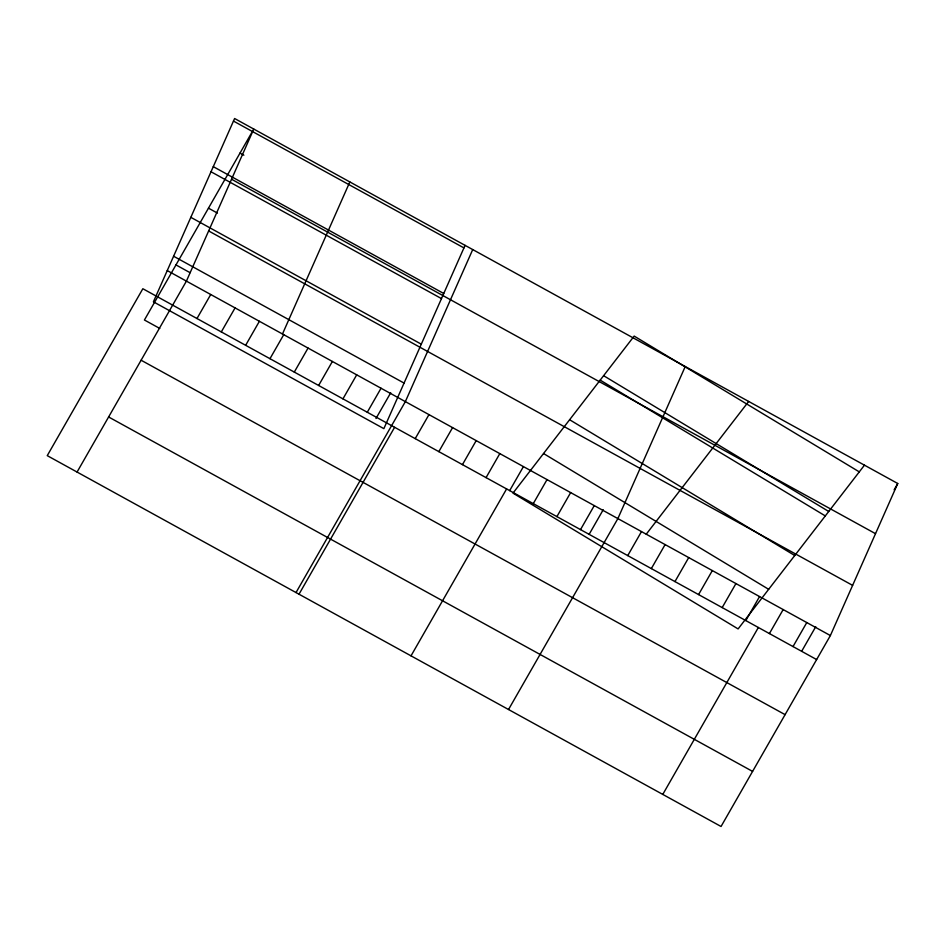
<?xml version="1.0" encoding="UTF-8"?>
<svg xmlns="http://www.w3.org/2000/svg" width="945" height="945" viewBox="0 0 945 945"><rect width="100%" height="100%" fill="white"/><g stroke="black" fill="none" stroke-linecap="round" stroke-linejoin="round"><path stroke-width="1.42" d="M282.472 333.998L349.839 181.936M465.07 245.357L383.871 428.652L153.409 301.809L234.608 118.515L897.75 483.497L830.383 635.548L721.047 826.485L47.25 455.644L142.849 288.733L816.634 659.563M472.724 249.574L405.358 401.625L296.021 592.562M685.243 366.53L617.876 518.592L508.528 709.518M77.065 472.051L186.413 281.126L253.768 129.063L144.42 320.001L159.788 328.458M196.985 318.524L210.735 294.509M221.307 331.919L235.069 307.905M245.641 345.303L259.391 321.288M269.975 358.698L283.724 334.684M294.297 372.082L308.046 348.067M318.63 385.477L332.38 361.462M342.952 398.861L356.702 374.846M367.286 412.256L381.036 388.241M375.992 418.47L390.722 392.766M299.01 594.204L394.608 427.294M415.221 438.634L428.971 414.619M438.834 451.639L452.584 427.612M462.448 464.633L476.197 440.618M486.061 477.627L499.81 453.612M411.016 655.854L506.603 488.931M509.674 490.62L523.424 466.606M533.287 503.614L547.037 479.599M556.9 516.608L570.65 492.593M580.513 529.613L594.263 505.587M589.207 534.208L603.229 509.721M627.74 555.601L641.49 531.586M651.341 568.595L665.103 544.58M674.954 581.588L688.716 557.574M698.568 594.582L712.329 570.567M722.181 607.588L735.942 583.561M745.794 620.582L759.556 596.567M662.776 794.414L758.362 627.492M769.407 633.575L783.169 609.56M793.02 646.569L806.782 622.554M801.726 651.164L815.748 626.689M894.135 489.817L897.75 483.497M646.238 534.197L748.676 401.448M864.462 465.176L738.104 628.921L512.981 493.125L634.166 336.089L859.288 471.886M233.474 121.078L463.936 247.909M240.018 153.078L243.857 155.193M213.286 166.651L443.748 293.493M231.549 179.243L875.519 533.677M211.018 171.766L441.48 298.596M208.467 208.16L217.433 213.097M190.831 217.338L421.293 344.169M208.644 230.946L852.614 585.368M173.596 256.237L404.058 383.079M175.971 264.919L190.051 272.668M167.253 270.577L830.383 635.548M141.112 360.222L785.094 714.644M108.604 416.969L752.586 771.403M603.607 375.685L828.73 511.481M600.181 380.126L825.304 515.923M569.622 419.734L794.745 555.518M543.54 453.529L768.663 589.314"/></g></svg>
